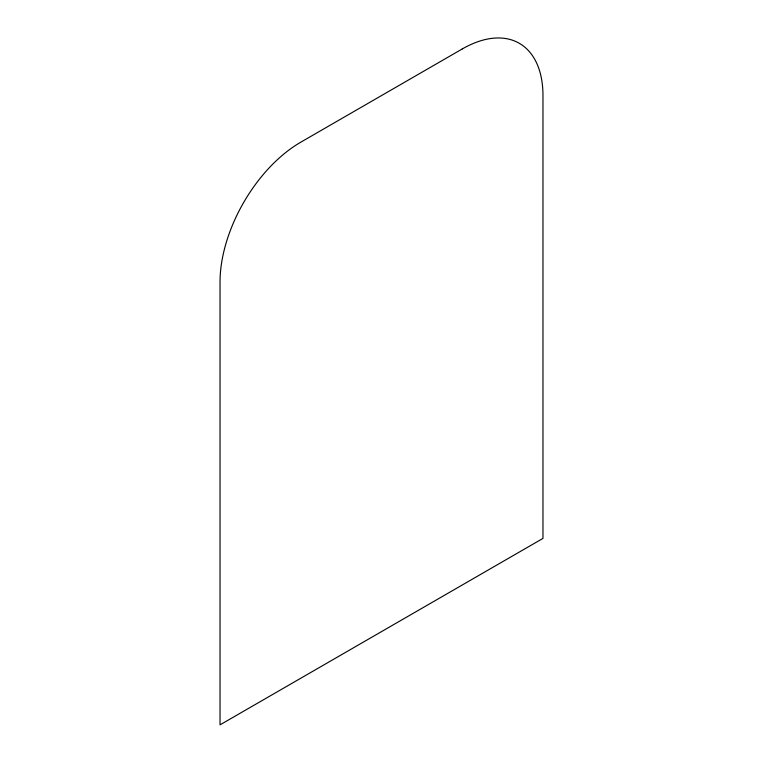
<?xml version="1.0" encoding="UTF-8"?>
<svg xmlns="http://www.w3.org/2000/svg" width="763" height="763" viewBox="0 0 763 763"><rect width="100%" height="100%" fill="white"/><g stroke="black" fill="none" stroke-linecap="round" stroke-linejoin="round"><path stroke-width="1.14" d="M462.235 48.966L300.765 142.195A114.173 65.923 -60 0 0 220.03 282.024L220.03 724.85L542.97 538.401L542.97 95.575A114.173 65.923 -60 0 0 462.235 48.966"/></g></svg>
